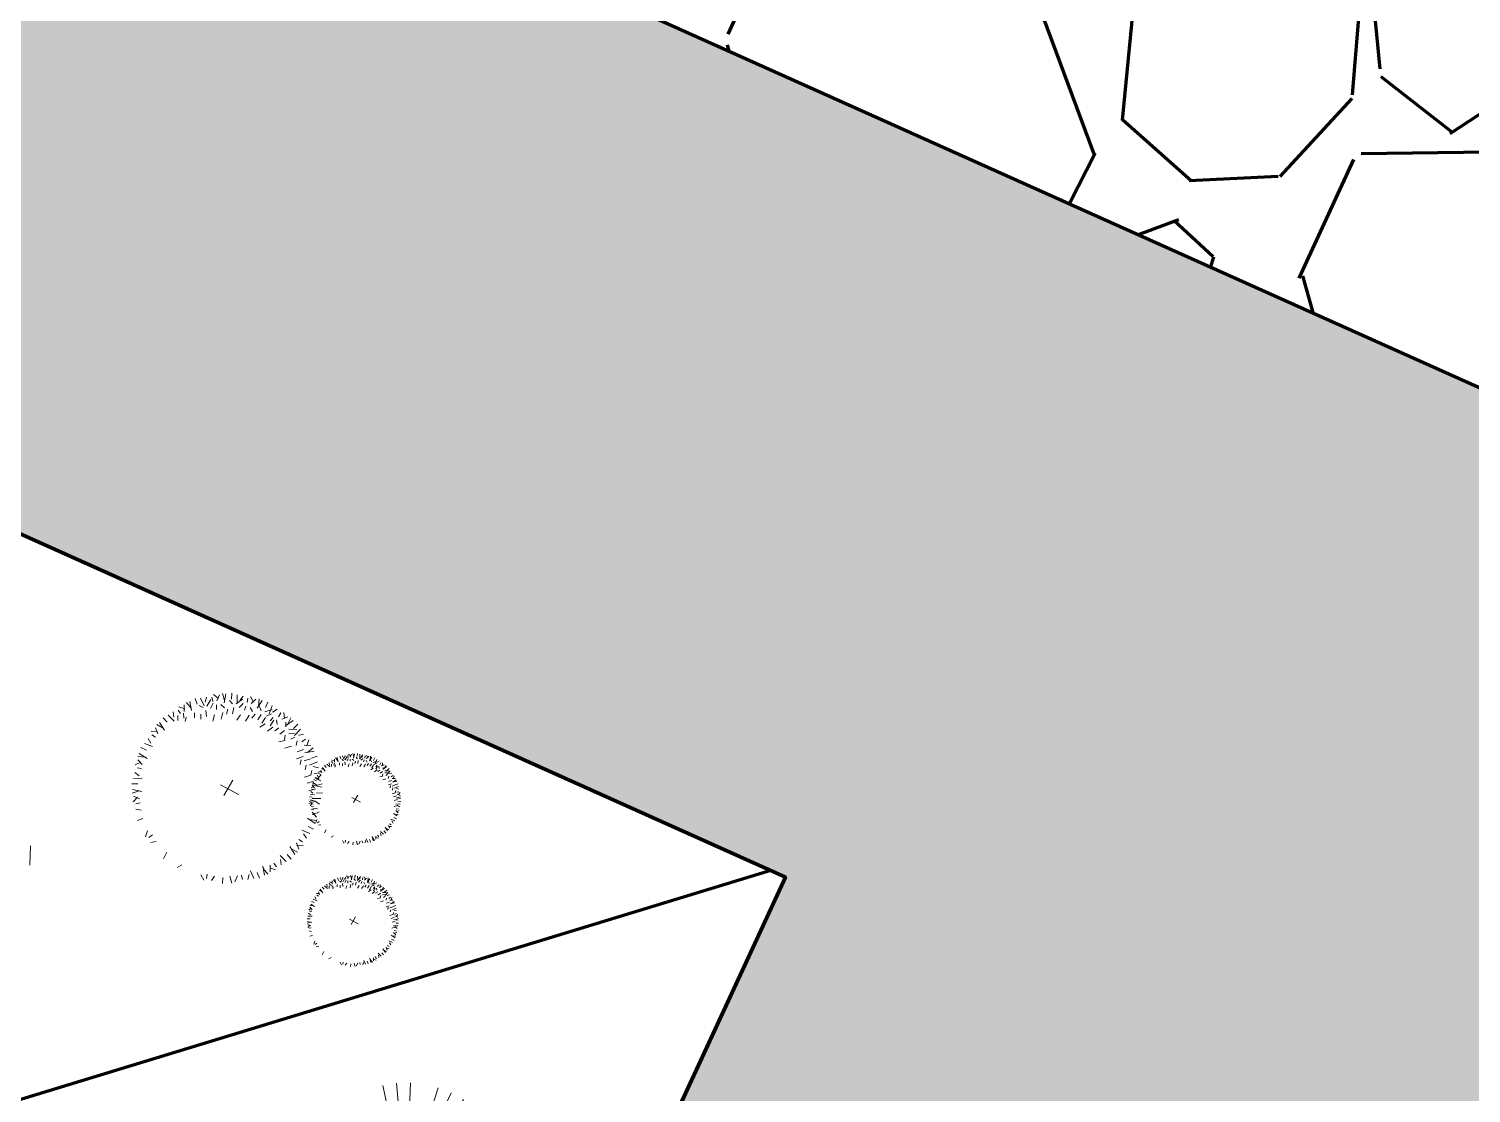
# Model space of a CAD drawing. Header units: millimetres. Extents: x 111 to 1506, y 14 to 566.
# Drawn here: x 237.137 to 241.083, y 193.169 to 196.081 of the extents above; entities that cross this region are included whole.
import ezdxf

# ---------------------------------------------------------------- set-up
doc = ezdxf.new("R2010")
doc.units = ezdxf.units.MM
for name, color, linetype, lineweight in [('ARB-CERCO', 97, 'Continuous', 5), ('ARBOLES', 78, 'Continuous', 5), ('G', 254, 'Continuous', 5), ('GRASS', 56, 'Continuous', 0), ('PALMERAS114', 114, 'Continuous', 5)]:
    doc.layers.add(name, color=color, linetype=linetype, lineweight=lineweight)
doc.styles.add('ATTR', font='romans.shx', dxfattribs={"width": 0.8, "height": 2.52})

# ---------------------------------------------------------------- blocks, each defined once
blk = doc.blocks.new('E1E')
at = {"layer": 'ARBOLES', "ltscale": 0.2}
for p, q in [((94.53756615606588, 57.77084847682004), (94.53756615606588, 57.77084847682004)), ((94.5622270004681, 57.70736696758176), (94.53966375876374, 57.76703385777186))]:
    blk.add_line(p, q, dxfattribs=at)
blk = doc.blocks.new('EVG7')
for p, q in [((-6.586590329221563, 19.09794484514191), (-16.70759032922166, 56.8689448451421)), ((-3.910590329221633, 19.66994484514202), (-9.009590329221794, 58.39994484514204)), ((1.554409670778511, 19.66994484514202), (6.653409670778216, 58.39994484514204)), ((4.230409670778442, 19.09794484514191), (14.35040967077833, 56.8689448451421)), ((-11.61659032922176, 16.99194484514214), (-31.17859032922212, 50.87494484514218)), ((-9.208590329221863, 18.30094484514211), (-24.13959032922145, 54.34594484514218)), ((6.852409670778285, 18.30094484514211), (21.78240967077858, 54.34594484514218)), ((9.259409670778437, 16.99194484514214), (28.82140967077788, 50.87494484514218)), ((-16.00159032922198, 13.73594484514206), (-43.60459032922159, 41.3399448451421)), ((-13.81759032922133, 15.38494484514217), (-37.70359032922176, 46.51394484514208)), ((-17.84059032922147, 11.69894484514202), (-48.77959032922178, 35.43894484514203)), ((15.48440967077835, 11.69894484514202), (46.42340967077821, 35.43894484514203)), ((17.04340967077809, 9.432944845141945), (50.78340967077832, 28.91294484514197)), ((-20.59459032922183, 6.955944845142084), (-56.61059032922145, 21.87394484514198)), ((18.23840967077825, 6.955944845142084), (54.25440967077879, 21.87394484514198)), ((-21.61059032922145, 4.387944845142101), (-59.13359032922205, 14.44194484514219)), ((19.80340967077831, 1.675944845142112), (58.30840967077842, 6.744944845142072)), ((-22.18659032922193, -1.087055154858035), (-61.1785903292221, -1.087055154858035)), ((-22.15959032922189, -3.849055154857752), (-60.66459032922153, -8.918055154857711)), ((19.25440967077878, -6.562055154857943), (56.77740967077847, -16.61605515485803)), ((19.80340967077831, -3.849055154857752), (58.30840967077842, -8.918055154857711)), ((19.83040967077835, -1.087055154858035), (58.82140967077788, -1.087055154858035)), ((-20.59459032922183, -9.129055154857724), (-56.61059032922145, -24.04805515485782)), ((-19.39959032922167, -11.60705515485801), (-53.13959032922145, -31.08705515485804)), ((-17.84059032922147, -13.87205515485812), (-48.77959032922178, -37.6120551548579)), ((13.64440967077866, -15.9100551548579), (41.24840967077801, -43.51305515485774)), ((15.48440967077835, -13.87205515485812), (46.42340967077821, -37.6120551548579)), ((-13.81759032922133, -17.55905515485778), (-37.70359032922176, -48.68805515485769)), ((-11.61659032922176, -19.16605515485798), (-31.17859032922212, -53.04805515485781)), ((-9.208590329221863, -20.47405515485775), (-24.13959032922145, -56.51905515485782)), ((-6.586590329221563, -21.271055154858), (-16.70759032922166, -59.04205515485796)), ((-3.910590329221633, -21.84305515485767), (-9.009590329221794, -60.57305515485768)), ((-1.178590329222117, -22.12405515485784), (-1.178590329222117, -61.08705515485803)), ((4.230409670778442, -21.271055154858), (14.35040967077833, -59.04205515485796)), ((6.852409670778285, -20.47405515485775), (21.78240967077858, -56.51905515485782)), ((9.259409670778437, -19.16605515485798), (28.82140967077788, -53.04805515485781)), ((11.46140967077821, -17.55905515485778), (35.34740967077863, -48.68805515485769))]:
    blk.add_line(p, q)
at = {"style": 'ATTR', "width": 0.8, "flags": 9}
blk.add_attdef('ESTCODE', (0, 0), '', height=0.7, dxfattribs=at)
blk = doc.blocks.new('A$C05551F4C')
at = {"color": 0, "linetype": 'ByBlock'}
for p, q in [((-0.1174658574515064, 0.275917465423845), (-0.1328196744204177, 0.3014973609272715)), ((-0.1148303671134982, 0.2892409117928878), (-0.1129570586123663, 0.3076850982859298)), ((-0.0891962974131531, 0.2954405517098166), (-0.0947932788917427, 0.3097714825220805)), ((-0.0895781026131744, 0.3198850701339779), (-0.0713704102505659, 0.3079554573324401)), ((-0.0691735555175086, 0.3214538015020594), (-0.0757649082388667, 0.2997937961985997)), ((-0.0594423744934005, 0.3274178193806279), (-0.0487682198996282, 0.3041875056647143)), ((-0.04970961642492, 0.2957117828484001), (-0.0475135502140489, 0.3280451542234175)), ((-0.0255386947059009, 0.3123483782763401), (-0.0274230648008569, 0.333066987054508)), ((-0.003877900880255, 0.3001047037923001), (-0.0082739759129566, 0.3296130970692843)), ((0.0036556368885812, 0.3114054047066759), (0.0124446328652113, 0.3277287269743283)), ((0.0297109287025563, 0.3073233913564763), (0.0300242018628438, 0.322705317098837)), ((0.0387126989059112, 0.3300532921350623), (0.0509691480403234, 0.3120639848281712)), ((0.0581643698421743, 0.3236941288196249), (0.0437858287967714, 0.3062052947290113)), ((0.0662956607374525, 0.2924630776406616), (0.0806980068994534, 0.3214948195158627)), ((0.0694371396499634, 0.3254802011138906), (0.0704089164182875, 0.2999333676204117)), ((0.0949932300368204, 0.2985834763603918), (0.1011809673954787, 0.3184460921684149)), ((0.1103197427339779, 0.2789825691728822), (0.1175506722106974, 0.3079270748412455)), ((-0.2042121382497015, 0.2613960936789397), (-0.1828251587679261, 0.2573423507895995)), ((-0.1859611223222401, 0.2706538946003434), (-0.1837618130185063, 0.2481202575430643)), ((-0.1792530141793662, 0.2798878904051776), (-0.160501525035599, 0.2625107011467662)), ((-0.1581277433181611, 0.2543198974599932), (-0.1684722882316265, 0.2850324356457463)), ((-0.1421632729012714, 0.2789399187534229), (-0.1518328721847553, 0.2973603001298954)), ((0.1184976349068023, 0.2688154486512246), (0.1331870826233654, 0.2782755987952328)), ((0.1216044151000659, 0.2865400953594701), (0.1359710535871699, 0.29825747555779)), ((0.1362547254286568, 0.2554965156210471), (0.1509441731452199, 0.2649566657650553)), ((0.1441142470407755, 0.2727978782711204), (0.1502900818411348, 0.2868890401868782)), ((0.1766666089419147, 0.27703380702755), (0.1566898821048284, 0.266378660603408)), ((0.161129154735292, 0.2903527400577275), (0.1655684273657556, 0.2690424472094435)), ((0.172227336311451, 0.2450683677551524), (0.1966433357790009, 0.266378660603408)), ((0.1877647905180737, 0.2743700204215145), (0.1788862452571465, 0.2503959409672234)), ((0.2010826084094646, 0.2397407945430814), (0.2144004263008554, 0.255723514179266)), ((-0.2371254697234661, 0.2034442329055253), (-0.2531081893596792, 0.2167620507968877)), ((-0.2158151768752106, 0.2234209597425831), (-0.2211427500872816, 0.2411780502644376)), ((-0.1945048840269265, 0.2389584139492058), (-0.2051600304510686, 0.2500565955253648)), ((0.1278346100068433, 0.2450683677551524), (0.1433720642134659, 0.2503959409672234)), ((0.1562314522657147, 0.2235310763486495), (0.1709208999822778, 0.2329912264926577)), ((0.1628903612114101, 0.2022207835003655), (0.1775798089279732, 0.2116809336443737)), ((0.1802357980224798, 0.1896433756400881), (0.1971448820542747, 0.2029480486563955)), ((0.2014968841289004, 0.2158135105763392), (0.2012350724613299, 0.2313427591022901)), ((0.20774151735516, 0.2157667150887619), (0.2254986078769861, 0.2397407945430814)), ((0.2119216003267041, 0.2072317826250867), (0.2393426711121691, 0.2067783115148529)), ((0.2210593352465224, 0.2184305016947974), (0.2388164257683769, 0.2237580749068684)), ((0.2365967894531451, 0.1971202088465134), (0.2476949710293042, 0.2077753552706554)), ((0.259034469182879, 0.2068274630692883), (0.2549807262935388, 0.1854404835875414)), ((-0.2877374152381407, 0.1634907792313527), (-0.2664271223898567, 0.1679300518618163)), ((-0.2701825534515336, 0.1464758715368362), (-0.2842737153672914, 0.1526517063371955)), ((0.1772554257730547, 0.1631709266303289), (0.1988655941028838, 0.1686353968653123)), ((0.2121834119942747, 0.1917025340991358), (0.231573944008872, 0.1933224814617915)), ((0.2193659442751112, 0.1721776056641033), (0.2329455738340442, 0.1797154943719761)), ((0.2379957403555153, 0.1511696268893274), (0.2411506537166446, 0.1672892435484243)), ((0.2682922701042827, 0.188576447141827), (0.2457586330470036, 0.1863771378380932)), ((0.2519582729639325, 0.160743068137748), (0.2826708111496856, 0.1710876130512418)), ((0.2775262659091169, 0.1818683389989815), (0.2601490766507055, 0.1631168498551858)), ((0.2765782942573622, 0.1447785977208866), (0.2949986756338347, 0.1544481970043421)), ((-0.2839247705398833, 0.1239660395961266), (-0.2956421507381748, 0.1383326780832306)), ((0.1981921287245569, 0.1408310545525353), (0.2209121152119877, 0.148217786223654)), ((0.2222304517837443, 0.134313593336941), (0.2392695793145521, 0.1381791396054268)), ((0.2342281039203868, 0.1165622071978589), (0.2546679115812509, 0.1232812629091882)), ((0.2631577029462022, 0.133882370165054), (0.2682229962607465, 0.1485646352753065)), ((0.2649533146926757, 0.1075704556972994), (0.2837285091690518, 0.1024607557412764)), ((0.27001860800722, 0.1222527208075803), (0.2956308896242632, 0.1124480387913422)), ((0.2735558409277843, 0.1200811822710932), (0.2991357364312392, 0.1354349992400046)), ((0.2868792872968271, 0.1174456919331135), (0.3053234737898691, 0.1155723834319531)), ((-0.3228648762943038, 0.0717987641460241), (-0.2973180428007964, 0.0727705409143482)), ((0.2223733593059052, 0.0927055895531623), (0.2445492339123376, 0.0904493990400113)), ((0.2344067383230737, 0.0645522024681213), (0.2582829529945485, 0.0637227666764204)), ((0.2547662700987843, 0.0502062015595755), (0.2720999071928958, 0.0480109020231225)), ((0.2650247684537561, 0.0867664538054101), (0.2803635559195499, 0.0892052453524457)), ((0.2753458984457353, 0.0606536456475908), (0.2838237808505113, 0.0747220865520717)), ((0.2930789272137559, 0.0918116222327399), (0.3074098580260198, 0.09740860371135801)), ((0.2933501583523394, 0.0523249412445068), (0.3256835297273568, 0.0501288750336357)), ((0.3190921770059987, 0.0717888803370954), (0.297432171702539, 0.0783802330584536)), ((0.3250561948845672, 0.0620576993129873), (0.3018258811686536, 0.051383544719215)), ((0.3175234456379172, 0.0921934274327612), (0.3055938328363794, 0.0739857350701527)), ((-0.3087900798870891, 0.0060172613846419), (-0.3251134021547415, 0.014806257361272)), ((-0.0275399320593266, 0), (0.0346098847671357, 0)), ((-0.0009042962765733, 0.0293016526663905), (0.0013153400386585, -0.0426205856965396)), ((0.2406697838251972, 0.0110585901871048), (0.2607366269496794, 0.0013538687995549)), ((0.2566031014753918, 0.0112764703474397), (0.2804793161468666, 0.0104470345557388)), ((0.2599690436468194, 0.0294219162925913), (0.2814742324734283, 0.0287449374174855)), ((0.2857659373446637, 0.0104637927675526), (0.3016612287366485, -0.0007592492813728)), ((0.2930778189941492, 0.0358030400185214), (0.3028592681612991, 0.0478674238536314)), ((0.2955473865118421, 0.0225281766026626), (0.3162616598003893, 0.0045548730332996)), ((0.2977430792962394, 0.0064932256998418), (0.3272514725732236, 0.0108893007325435)), ((0.3099867537802794, 0.0281540195255161), (0.3307053625584473, 0.0300383896204721)), ((0.2423484358048284, -0.0195125979229829), (0.2645010547955593, -0.0284581589798734)), ((0.2565735162902314, -0.0399567990905041), (0.2721109704968541, -0.0479481589086106)), ((0.2632620104210872, -0.0180251823189224), (0.2871382250925336, -0.0188546181106517)), ((0.2787176942078844, -0.0091100129186827), (0.2939655554357472, -0.012064472785795)), ((0.2794852775107159, -0.0371780604117475), (0.2922635712209143, -0.026857656863001)), ((0.3213325043235642, -0.0555490450225591), (0.3038436702329506, -0.0411705039771562)), ((0.3049617668604156, -0.0270956038829411), (0.3203436926027763, -0.027408877043257)), ((0.3090437802106152, -0.0010403120689944), (0.3253671024782676, -0.0098293080456244)), ((0.3276916676390016, -0.0360973740863244), (0.3097023603321105, -0.0483538232207366)), ((-0.3172697453143911, -0.0872164781171137), (-0.3053401325128249, -0.0690087857545052)), ((-0.2928252268902298, -0.0868346729170924), (-0.3071561577024653, -0.09243165439568199)), ((0.2299378805074497, -0.0719222383629301), (0.2454753347140723, -0.0879049579991147)), ((0.2454753347140723, -0.0852411713930792), (0.261012788920695, -0.0799135981810082)), ((0.2543538799749996, -0.0612670919387881), (0.2743306068120859, -0.0692584517568946)), ((0.2721109704968541, -0.0879049579991147), (0.2832091520730131, -0.1038876776353277)), ((0.2854287883882449, -0.0799135981810366), (0.2987466062796073, -0.1038876776353277)), ((0.2876484247034767, -0.0665946651508591), (0.3009662425948392, -0.0586033053327526)), ((0.2901014531446009, -0.0636803359178657), (0.3191331950198304, -0.0780826820798666)), ((0.2962218518643311, -0.0923779052172336), (0.3160844676723542, -0.0985656425758919)), ((0.3231185766178299, -0.0668218148303481), (0.297571743124351, -0.0677935915986723)), ((-0.286625586973301, -0.1124687426174376), (-0.305069773466343, -0.1105954341163056)), ((-0.2763245939338361, -0.1398016484052107), (-0.2947449753103086, -0.1494712476886946)), ((0.2210593352465224, -0.1012238910292922), (0.2388164257683769, -0.1172066106655052)), ((0.2321575168226815, -0.1438444767258318), (0.249914607344536, -0.1598271963620448)), ((0.249914607344536, -0.1305255436956827), (0.2654520615511586, -0.1251979704836117)), ((0.2587931526054632, -0.1038876776353277), (0.2721109704968541, -0.1118790374534342)), ((0.2704362537750882, -0.1414989222211602), (0.2845274156908175, -0.1476747570215195)), ((0.2766209446768215, -0.1077044179143911), (0.3055654503451848, -0.1149353473911105)), ((0.2841784708634094, -0.1189890902804507), (0.2958958510617293, -0.1333557287675831)), ((-0.2772725655855623, -0.1768913896833055), (-0.259895376327151, -0.1581399005395383)), ((-0.2680385697807566, -0.1835994978261794), (-0.2455049327234491, -0.1814001885224456)), ((-0.236343089129619, -0.1921432595308658), (-0.247441270705778, -0.2027984059550079)), ((0.1922040631485373, -0.1997839954525489), (0.20774151735516, -0.1944564222404779)), ((0.1988629720942327, -0.1758099159982578), (0.2144004263008554, -0.1704823427861868)), ((0.2099611536703918, -0.1544996231499738), (0.2277182441922179, -0.1704823427861868)), ((0.2166200626160588, -0.1811374892103288), (0.2343771531379133, -0.1971202088465134)), ((0.2373791700470207, -0.1984672835898493), (0.2533618896832337, -0.2117851014812402)), ((0.2427067432590917, -0.1696120114918642), (0.2640170361073473, -0.1940280109593857)), ((0.2720083959254538, -0.1851494656984585), (0.2480343164711627, -0.1762709204375596)), ((0.2746721825314893, -0.1740512841223278), (0.2640170361073473, -0.1540745572852415)), ((0.2879911155616668, -0.1585138299157052), (0.2666808227133828, -0.1629531025461688)), ((-0.2208056349229963, -0.2134535523791499), (-0.2385627254448508, -0.2187811255912209)), ((-0.2074878170316055, -0.2107897657731144), (-0.2252449075534599, -0.2347638452274054)), ((-0.20082890808591, -0.2347638452274054), (-0.2141467259773009, -0.2507465648636185)), ((-0.1719736359879249, -0.2400914184394765), (-0.1963896354554464, -0.2614017112877605)), ((-0.1875110901945476, -0.269393071105867), (-0.1786325449336203, -0.2454189916515475)), ((0.1344935189525387, -0.2477321543611879), (0.1522506094743647, -0.2637148739973725)), ((0.1544702457895966, -0.2290856481189394), (0.172227336311451, -0.2450683677551524)), ((0.1583814436416873, -0.2493429481443456), (0.1687259885551811, -0.2800554863300988)), ((0.1677880636809874, -0.2104391418766909), (0.1855451542028419, -0.2264218615129039)), ((0.1862148226457663, -0.2656769452846959), (0.1840155133420325, -0.2431433082274168)), ((0.1855451542028419, -0.2264218615129039), (0.2010826084094646, -0.2210942883008329)), ((0.1947585843504811, -0.2339814646335583), (0.2054137307745947, -0.2450796462097173)), ((0.2134050905927012, -0.2051261925355448), (0.2373791700470207, -0.2228832830573992)), ((0.2160688771987367, -0.2184440104269356), (0.2213964504108077, -0.2362011009487901)), ((-0.1764129086183885, -0.2720568577119025), (-0.1564361817813022, -0.2614017112877605)), ((-0.1608754544117659, -0.28537579074208), (-0.1653147270422295, -0.264065497893796)), ((-0.1438605467172209, -0.2678209289554729), (-0.1500363815175802, -0.2819120908712307)), ((-0.1213507147765114, -0.2815631460438226), (-0.1357173532636438, -0.2932805262421141)), ((-0.1100660424104518, -0.2740056198572347), (-0.1172969718871428, -0.302950125525598)), ((-0.0947395297132943, -0.2936065270447159), (-0.1009272670719525, -0.3134691428527674)), ((-0.0660419604139264, -0.2874861283250141), (-0.0804443065759273, -0.3165178702002152)), ((-0.0691834393264088, -0.3205032517982431), (-0.070155216094733, -0.2949564183047357)), ((0.0041316012037811, -0.2951277544766526), (0.0085276762364828, -0.3246361477536368)), ((0.0499633167484461, -0.2907348335327242), (0.047767250537575, -0.32306820490777)), ((0.0596960748169266, -0.3224408700649803), (0.0490219202231543, -0.2992105563490668)), ((0.0694272558410347, -0.3164768521863834), (0.0760186085623929, -0.2948168468829522)), ((0.0894499977366792, -0.2904636023941691), (0.0950469792152973, -0.3047945332064046)), ((0.0967597015935979, -0.2690424472094435), (0.1145167921154524, -0.2850251668456565)), ((0.1150840674370244, -0.2842639624772403), (0.1132107589358924, -0.3027081489702823)), ((0.1177195577750325, -0.2709405161081689), (0.1330733747439439, -0.296520411611624)), ((0.1424169732248259, -0.2739629694377754), (0.1520865725082814, -0.2923833508142479)), ((0.1795067145028923, -0.2749109410895016), (0.1607552253591251, -0.2575337518310903)), ((0.2044658385732276, -0.2564191443632922), (0.1830788590914807, -0.2523654014739236)), ((-0.0579106695186198, -0.3187171795039489), (-0.0435321284732169, -0.3012283454133637)), ((-0.0384589985823851, -0.3250763428194148), (-0.0507154477167688, -0.3070870355124953)), ((-0.0294572283790018, -0.3023464420408004), (-0.0297705015393177, -0.3177283677831895)), ((-0.0034019365650551, -0.3064284553910284), (-0.0121909325416851, -0.3227517776586808)), ((0.0257923950294554, -0.3073714289606926), (0.0276767651244114, -0.3280900377388605)), ((0.0898318029367005, -0.3149081208183304), (0.071624110574092, -0.3029785080167642))]:
    blk.add_line(p, q, dxfattribs=at)

msp = doc.modelspace()

# ---------------------------------------------------------------- hatches: boundary and pattern name
at = {"layer": 'G', "lineweight": 100, "ltscale": 1000}
h = msp.add_hatch(dxfattribs=at)
h.set_pattern_fill('AR-HBONE', color=256, scale=0.04599999999999999, angle=-22.08522832086834, style=0)
h.set_pattern_definition([(22.91477167913166, (777.2314303348064, 1670.63462945394), (0.097837146278343, 0.2411221532918743), [0.5519999999999998, -0.1839999999999999]), (112.9147716791316, (777.4009099846065, 1670.706271957454), (0.097837146278343, 0.2411221532918743), [0.5519999999999999, -0.184])])
edge = h.paths.add_edge_path()
edge.add_line((221.7473892507877, 201.0769939762462), (222.2417687523686, 203.5668404504517))
edge.add_line((222.2417687523686, 203.5668404504517), (283.2526508513097, 176.1821522132281))
edge.add_line((283.2526508513097, 176.1821522132281), (282.6155355253268, 174.2758931804485))
edge.add_line((282.6155355253268, 174.2758931804485), (222.0444349454494, 201.4631858158104))
h = msp.add_hatch(dxfattribs=at)
h.set_pattern_fill('AR-HBONE', color=256, scale=0.04599999999999999, angle=-22.08522832086834, style=0)
h.set_pattern_definition([(22.91477167913166, (797.1278348435668, 1599.995954433708), (0.097837146278343, 0.2411221532918743), [0.5519999999999998, -0.1839999999999999]), (112.9147716791316, (797.2973144933669, 1600.067596937221), (0.097837146278343, 0.2411221532918743), [0.5519999999999999, -0.184])])
h.paths.add_polyline_path([(239.2069340825497, 193.7598110722861), (241.0316812746289, 192.940774676684), (223.7594194955358, 155.6080566192935), (221.7909562309466, 156.1164613394409)])
at = {"layer": 'GRASS', "lineweight": 100, "ltscale": 1000, "true_color": 0x261a0d}
h = msp.add_hatch(dxfattribs=at)
h.set_pattern_fill('GRAVEL', color=28, scale=1.7, angle=-112.0852283208683)
h.set_pattern_definition([(115.9275591831317, (831.6558656637125, 1675.660298218435), (-9.063970477445864, 18.35468439347277), [0.2287111999999999, -22.64244968002528]), (72.8845124071316, (831.555865075233, 1675.865989448933), (-6.094838201485775, -19.54233730385667), [0.3924755999999997, -38.85507209409096]), (20.42521875713165, (831.6713700878337, 1676.241083559876), (-23.71965007661784, -8.721708562133985), [0.2767395999999996, -27.39725541336946]), (155.1884606851316, (831.5268325152146, 1677.015230115834), (30.86609512533933, -14.35876637157613), [0.3574045999999995, -35.38304867076923]), (180.7484258571317, (831.2024189288271, 1677.165209530979), (22.09903787548946, 0.2062158521636182), [0.3504634999999995, -34.69593431775004]), (245.1884606851316, (830.8519848498462, 1677.160631727058), (14.35876637157613, 30.86609512533933), [0.3574045999999996, -35.38304867076924]), (285.6090121458317, (830.7020054347012, 1676.836218140671), (-7.443358276317301, 26.87017710344271), [0.4726492999999999, -46.79224253315719]), (320.1701000540316, (830.8291817005419, 1676.381000393426), (30.18157129471496, -25.08869773786675), [0.4462295999999997, -44.17674654458273]), (9.344337294131659, (831.1718635674623, 1676.095185526626), (25.59182681762635, 4.292831249492636), [0.358615, -35.5029242865393]), (63.15112998813171, (831.5257202655963, 1676.153412987378), (-8.606190085402462, -16.68872350462789), [0.4094144, -20.06129638394691]), (110.3122094771315, (831.7106275701623, 1676.518692727739), (-9.657796932637883, 25.93408873293846), [0.5294615999999999, -52.41673750815132]), (26.72884651313167, (830.8782964886014, 1675.462110988985), (13.92580708083157, 7.191793736437567), [0.1807116999999998, -17.89053618164897]), (59.38400606913165, (831.039698945973, 1675.543389810054), (-11.45980388463115, -19.20007538854451), [0.3438028999999997, -34.03656940746687]), (112.9147716791316, (831.2147918799569, 1675.83926725845), (-1.575263513412269, 0.6391751429081425), [0.2404157, -2.163747356034269]), (91.11336219313161, (831.4485657615699, 1675.872834687239), (-0.04534868771620765, -9.154667852878214), [0.1294685999999998, -12.81734567996862]), (179.7161811651316, (831.4460501161713, 1676.002278387466), (5.36496568314527, -0.3422619153127439), [0.1830950999999999, -8.971685072128647]), (278.8785282112316, (831.2629567591134, 1676.00318536122), (1.233001598100129, -6.004140826053566), [0.2973793, -9.615238921237006]), (49.4798228561317, (831.3088542038845, 1675.709370071347), (-2.853613799228716, -2.511351883916598), [0.2150346999999999, -5.160837322286275]), (264.3043120131317, (831.8167716990579, 1676.915931225245), (-1.665960888844636, -17.67016056284828), [0.3012399999999996, -29.82283674933795]), (318.2609476210316, (831.7868751004343, 1676.616177670819), (-14.77119807590796, 13.33198062564363), [0.2527236999999999, -25.01959317044229]), (181.1133621931316, (831.6239069065672, 1675.581535042765), (9.154667852878212, -0.04534868771621606), [0.2589354999999999, -12.68787877996863]), (231.5252313451316, (831.3650195061147, 1675.576503751967), (11.11754196931903, 13.83510970539912), [0.3012399999999996, -29.82283674933727]), (227.3587264591317, (830.8401083207423, 1677.312219813848), (6.346402741365738, 6.597967281245549), [0.2904959999999997, -14.23431036703974]), (182.6899122481317, (830.6433244870724, 1677.098528160277), (20.52377436207706, 0.8453909950718471), [0.2434025999999999, -24.09689320756919]), (314.7161811655316, (830.0422516417256, 1676.204957550539), (6.597967281245471, -6.346402741365628), [0.2589354999999999, -12.68787877996862]), (265.2687963154316, (830.2244380250287, 1676.020957219727), (2.00822280415695, 23.03512624599356), [0.2849726999999996, -28.21222014420798]), (317.3587264595316, (830.3554474617506, 1676.976836672111), (-6.597967281245432, 6.346402741365659), [0.1452479999999997, -14.37955836703973]), (349.2247041531316, (830.0806021503, 1676.299473361343), (6.940229196557683, -0.9814370582204304), [0.08668299999999995, -8.581650173107754]), (53.87852821113169, (830.1657570773997, 1676.283267239332), (-3.492788942136906, -4.086615397328875), [0.3504634999999999, -6.658816063550089]), (73.92377763613156, (830.372355281652, 1676.566361184869), (-4.816487915669533, -16.391810277032), [0.3247849999999997, -32.15366939672273]), (191.6048392051316, (831.1211830429066, 1676.060711124082), (3.789702169732906, 0.2969132275959935), [0.2451773999999997, -5.884259768288793]), (241.0719982661315, (830.8810174098645, 1676.011391060158), (-14.01650445626399, -25.501129442194), [0.4280497999999999, -42.3768564608481]), (308.8601675800316, (830.673965718735, 1675.636750436092), (-8.470144022253866, 10.77528005400675), [0.1750251999999999, -17.32754603967789]), (337.9147716791317, (830.7837806777968, 1675.500461497559), (2.21443865632056, 0.9360883705041902), [0.102, -1.598]), (8.171208843131655, (830.4323966899125, 1676.57869120085), (-13.58354516551939, -1.826828053292215), [0.2361708, -23.38098398206466]), (295.9275591833316, (830.6661705715256, 1676.61225862964), (9.063970477445858, -18.35468439347265), [0.4574223999999998, -22.41373848002528]), (247.9147716791316, (830.8661717484846, 1676.200876168645), (0.9360883705041905, -2.21443865632056), [0.4419999999999999, -1.258]), (213.2196181481317, (830.6999862113285, 1675.791307655157), (-17.41859602296829, -11.27840913376679), [0.2687937999999995, -26.61056631143137]), (141.9693757781317, (830.4751197265433, 1675.644049161275), (-5.661878910741299, 4.131964085045179), [0.2475233999999999, -12.12866341177684]), (95.56074704313163, (830.2801498403817, 1675.796544221819), (-3.608307418868343, 36.32175818391693), [0.4030104999999996, -39.89810610984092]), (63.34085041913167, (830.2410976339172, 1676.197658825355), (9.884540371218755, 19.83925053145262), [0.4263582999999996, -42.20942479354709])])
h.paths.add_polyline_path([(252.7472098018391, 189.8744963318399), (236.2912830150011, 197.2607266109126), (243.2220114249691, 197.8670867767619)])

# ---------------------------------------------------------------- linework, layer by layer
at = {"lineweight": 100, "ltscale": 1000}
for p, q in [((222.2417687523686, 203.5668404504517), (283.2526508513097, 176.1821522132281)), ((239.2069340825498, 193.7598110722864), (223.7138190598283, 200.7138840200045)), ((239.1670294362485, 193.7777222425655), (225.7242118459174, 189.6737278958306))]:
    msp.add_line(p, q, dxfattribs=at)
at = {"lineweight": 211, "ltscale": 1000}
msp.add_line((239.2069340825497, 193.7598110722861), (233.5928564128783, 181.6253968609507), dxfattribs=at)
at = {"lineweight": 100, "ltscale": 1000}
for points in [[(222.2298249448921, 193.2479117726177), (223.7138190598283, 200.7138840200045), (239.2069340825497, 193.7598110722861)], [(222.2298249448921, 193.2479117726177), (223.7138190598283, 200.7138840200045), (239.2069340825497, 193.7598110722861)], [(233.5928564128783, 181.6253968609507), (222.2298249448921, 193.2479117726177), (223.7138190598283, 200.7138840200045), (239.2069340825497, 193.7598110722861), (233.5928564128783, 181.6253968609504)], [(233.5928564128783, 181.6253968609504), (239.2069340825497, 193.7598110722861)]]:
    msp.add_lwpolyline(points, dxfattribs=at)

# ---------------------------------------------------------------- block references
at = {"layer": 'ARB-CERCO'}
for p, xscale, yscale, zscale, rotation in [((237.6814921136711, 194.0018034728265), 0.786722348914222, 0.786722348914222, 0.786722348914222, 59.94184765909385), ((238.0306016807008, 193.9728096600037), 0.3774895201833683, 0.3774895201833683, 0.3774895201833683, 59.94184765910946), ((238.0244049505617, 193.6396745684666), 0.3774895201833683, 0.3774895201833683, 0.3774895201833683, 59.94184765910946)]:
    msp.add_blockref('A$C05551F4C', p, dxfattribs=dict(at, xscale=xscale, yscale=yscale, zscale=zscale, rotation=rotation))
at = {"layer": 'ARBOLES', "color": 0, "xscale": 0.8310831642732954, "yscale": 0.8310831642732954, "zscale": 0.8310831642732954, "rotation": 157.9147716791316}
msp.add_blockref('E1E', (327.9962018909224, 208.7377594487631), dxfattribs=at)
at = {"layer": 'PALMERAS114', "extrusion": (0, 0, -1), "xscale": -0.004880888891868356, "yscale": 0.004880888891718753, "zscale": -0.004880888891868356, "rotation": 294.9205878507973}
msp.add_blockref('EVG7', (-238.1665772470348, 192.9116835537906), dxfattribs=at)

doc.saveas('drawing.dxf')
